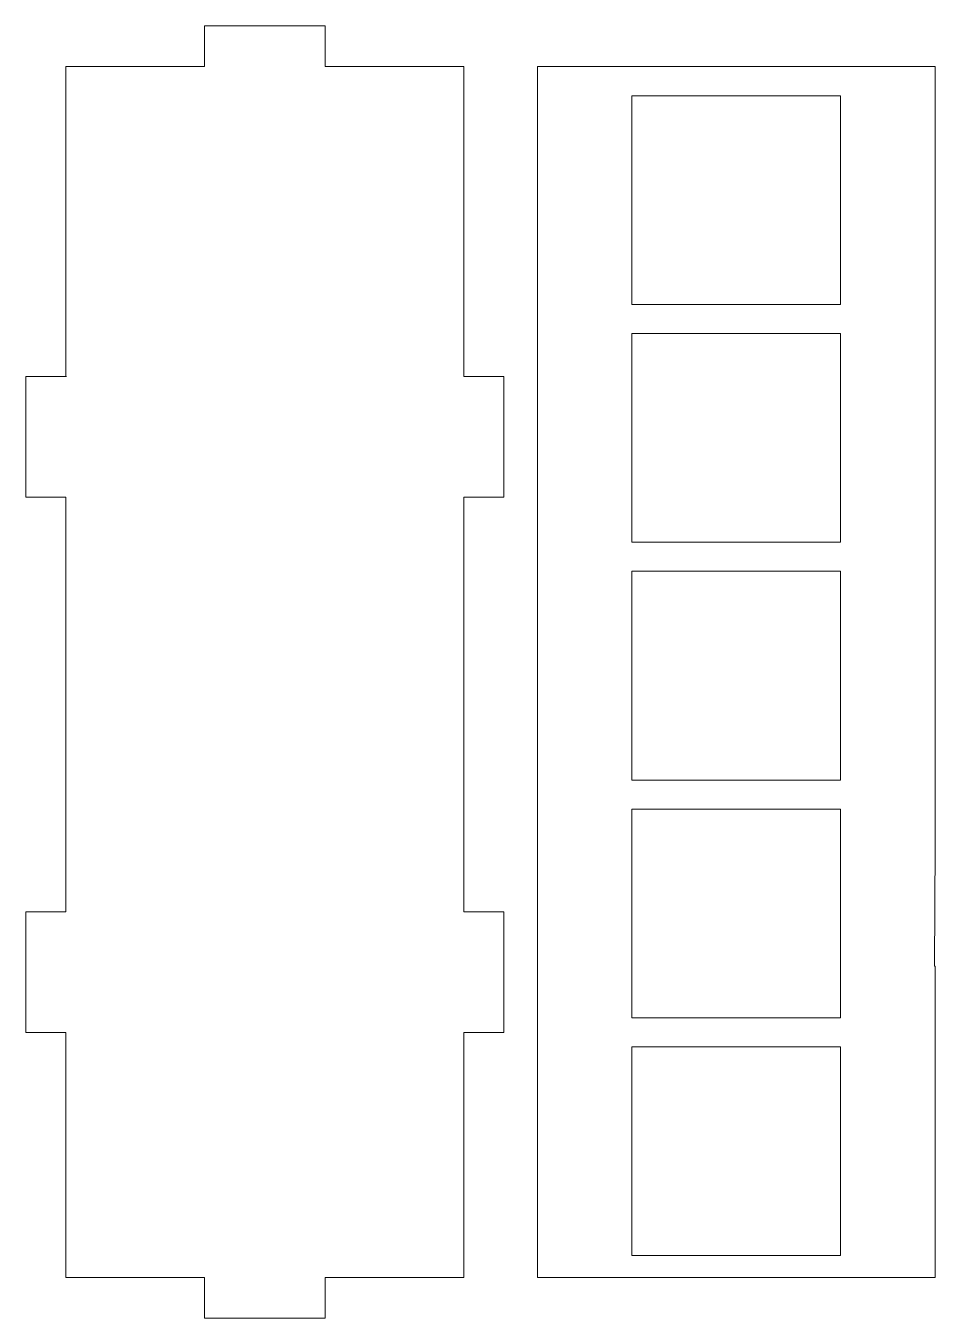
# Model space of a CAD drawing. Header units: inches. Extents: x -9.7 to 11.8, y -8.7 to 8.7.
# Drawn here: x -8.125 to -5.337, y -8.702 to -4.739 of the extents above; entities that cross this region are included whole.
import ezdxf

# ---------------------------------------------------------------- set-up
doc = ezdxf.new("R2010")
doc.units = ezdxf.units.IN
doc.header["$MEASUREMENT"] = 0
doc.layers.add('Dice Bottom', color=7, linetype='Continuous')
doc.layers.add('minion divider', color=7, linetype='Continuous')

msp = doc.modelspace()

# ---------------------------------------------------------------- linework, layer by layer
at = {"layer": 'Dice Bottom', "color": 240, "lineweight": 9}
msp.add_open_spline([(-8.0002, -5.814), (-8.0002, -5.814), (-8.1246, -5.814), (-8.1246, -5.814), (-8.1246, -5.814), (-8.1246, -5.814), (-8.1246, -6.184), (-8.1246, -6.184), (-8.1246, -6.184), (-8.1246, -6.184), (-8.0017, -6.184), (-8.0017, -6.184), (-8.0017, -6.184), (-8.0017, -6.184), (-8.0017, -7.4559), (-8.0017, -7.4559), (-8.0017, -7.4559), (-8.0017, -7.4559), (-8.1246, -7.4559), (-8.1246, -7.4559), (-8.1246, -7.4559), (-8.1246, -7.4559), (-8.1246, -7.8259), (-8.1246, -7.8259), (-8.1246, -7.8259), (-8.1246, -7.8259), (-8.0017, -7.8259), (-8.0017, -7.8259), (-8.0017, -7.8259), (-8.0017, -7.8259), (-8.0017, -8.5768), (-8.0017, -8.5768), (-8.0017, -8.5768), (-8.0017, -8.5768), (-7.5771, -8.5768), (-7.5771, -8.5768), (-7.5771, -8.5768), (-7.5771, -8.5768), (-7.5771, -8.7018), (-7.5771, -8.7018), (-7.5771, -8.7018), (-7.5771, -8.7018), (-7.2071, -8.7018), (-7.2071, -8.7018), (-7.2071, -8.7018), (-7.2071, -8.7018), (-7.2071, -8.5768), (-7.2071, -8.5768), (-7.2071, -8.5768), (-7.2071, -8.5768), (-6.7825, -8.5768), (-6.7825, -8.5768), (-6.7825, -8.5768), (-6.7825, -8.5768), (-6.7825, -7.8259), (-6.7825, -7.8259), (-6.7825, -7.8259), (-6.7825, -7.8259), (-6.6596, -7.8259), (-6.6596, -7.8259), (-6.6596, -7.8259), (-6.6596, -7.8259), (-6.6596, -7.4559), (-6.6596, -7.4559), (-6.6596, -7.4559), (-6.6596, -7.4559), (-6.7825, -7.4559), (-6.7825, -7.4559), (-6.7825, -7.4559), (-6.7825, -7.4559), (-6.7825, -6.184), (-6.7825, -6.184), (-6.7825, -6.184), (-6.7825, -6.184), (-6.6598, -6.184), (-6.6598, -6.184), (-6.6598, -6.184), (-6.6598, -6.184), (-6.6599, -5.814), (-6.6599, -5.814), (-6.6599, -5.814), (-6.6599, -5.814), (-6.7825, -5.814), (-6.7825, -5.814), (-6.7825, -5.814), (-6.7825, -5.814), (-6.7825, -4.8642), (-6.7825, -4.8642), (-6.7825, -4.8642), (-6.7825, -4.8642), (-7.2071, -4.8642), (-7.2071, -4.8642), (-7.2071, -4.8642), (-7.2071, -4.8642), (-7.2071, -4.7392), (-7.2071, -4.7392), (-7.2071, -4.7392), (-7.2071, -4.7392), (-7.5771, -4.7392), (-7.5771, -4.7392), (-7.5771, -4.7392), (-7.5771, -4.7392), (-7.5771, -4.8642), (-7.5771, -4.8642), (-7.5771, -4.8642), (-7.5771, -4.8642), (-8.0017, -4.8642), (-8.0017, -4.8642), (-8.0017, -4.8642), (-8.0017, -4.8642), (-8.0017, -5.814), (-8.0017, -5.814), (-8.0017, -5.814), (-8.0017, -5.8145), (-7.9997, -5.814), (-8.0002, -5.814)], degree=3, knots=[0, 0, 0, 0, 0.033333, 0.033333, 0.033333, 0.033333, 0.066667, 0.066667, 0.066667, 0.066667, 0.1, 0.1, 0.1, 0.1, 0.133333, 0.133333, 0.133333, 0.133333, 0.166667, 0.166667, 0.166667, 0.166667, 0.2, 0.2, 0.2, 0.2, 0.233333, 0.233333, 0.233333, 0.233333, 0.266667, 0.266667, 0.266667, 0.266667, 0.3, 0.3, 0.3, 0.3, 0.333333, 0.333333, 0.333333, 0.333333, 0.366667, 0.366667, 0.366667, 0.366667, 0.4, 0.4, 0.4, 0.4, 0.433333, 0.433333, 0.433333, 0.433333, 0.466667, 0.466667, 0.466667, 0.466667, 0.5, 0.5, 0.5, 0.5, 0.533333, 0.533333, 0.533333, 0.533333, 0.566667, 0.566667, 0.566667, 0.566667, 0.6, 0.6, 0.6, 0.6, 0.633333, 0.633333, 0.633333, 0.633333, 0.666667, 0.666667, 0.666667, 0.666667, 0.7, 0.7, 0.7, 0.7, 0.733333, 0.733333, 0.733333, 0.733333, 0.766667, 0.766667, 0.766667, 0.766667, 0.8, 0.8, 0.8, 0.8, 0.833333, 0.833333, 0.833333, 0.833333, 0.866667, 0.866667, 0.866667, 0.866667, 0.9, 0.9, 0.9, 0.9, 0.933333, 0.933333, 0.933333, 0.933333, 1, 1, 1, 1], dxfattribs=at)
at = {"layer": 'minion divider', "color": 240, "lineweight": 9}
for points, knots in [([(-5.339, -7.6228), (-5.339, -7.6228), (-5.3375, -7.2528), (-5.3375, -7.2528), (-5.3375, -7.2528), (-5.3375, -7.2528), (-5.3375, -5.99), (-5.3375, -5.99), (-5.3375, -5.99), (-5.3375, -5.99), (-5.3375, -5.62), (-5.3375, -5.62), (-5.3375, -5.62), (-5.3375, -5.62), (-5.3375, -4.8642), (-5.3375, -4.8642), (-5.3375, -4.8642), (-5.3375, -4.8642), (-5.7621, -4.8642), (-5.7621, -4.8642), (-5.7621, -4.8642), (-5.7621, -4.8642), (-6.1321, -4.8642), (-6.1321, -4.8642), (-6.1321, -4.8642), (-6.1321, -4.8642), (-6.5567, -4.8642), (-6.5567, -4.8642), (-6.5567, -4.8642), (-6.5567, -4.8642), (-6.5567, -5.62), (-6.5567, -5.62), (-6.5567, -5.62), (-6.5567, -5.62), (-6.5567, -5.99), (-6.5567, -5.99), (-6.5567, -5.99), (-6.5567, -5.99), (-6.5567, -7.2511), (-6.5567, -7.2511), (-6.5567, -7.2511), (-6.5567, -7.2511), (-6.5567, -7.6211), (-6.5567, -7.6211), (-6.5567, -7.6211), (-6.5567, -7.6211), (-6.5567, -8.5768), (-6.5567, -8.5768), (-6.5567, -8.5768), (-6.5567, -8.5768), (-5.7621, -8.5768), (-5.7621, -8.5768), (-5.7621, -8.5768), (-5.7621, -8.5768), (-5.3375, -8.5768), (-5.3375, -8.5768), (-5.3375, -8.5768), (-5.3375, -8.5768), (-5.3375, -7.6228), (-5.3375, -7.6228), (-5.3375, -7.6228), (-5.3375, -7.6223), (-5.3395, -7.6228), (-5.339, -7.6228)], [0, 0, 0, 0, 0.058824, 0.058824, 0.058824, 0.058824, 0.117647, 0.117647, 0.117647, 0.117647, 0.176471, 0.176471, 0.176471, 0.176471, 0.235294, 0.235294, 0.235294, 0.235294, 0.294118, 0.294118, 0.294118, 0.294118, 0.352941, 0.352941, 0.352941, 0.352941, 0.411765, 0.411765, 0.411765, 0.411765, 0.470588, 0.470588, 0.470588, 0.470588, 0.529412, 0.529412, 0.529412, 0.529412, 0.588235, 0.588235, 0.588235, 0.588235, 0.647059, 0.647059, 0.647059, 0.647059, 0.705882, 0.705882, 0.705882, 0.705882, 0.764706, 0.764706, 0.764706, 0.764706, 0.823529, 0.823529, 0.823529, 0.823529, 0.882353, 0.882353, 0.882353, 0.882353, 1, 1, 1, 1]), ([(-6.2671, -4.9534), (-6.2671, -4.9534), (-5.6271, -4.9534), (-5.6271, -4.9534), (-5.6271, -4.9534), (-5.6271, -4.9534), (-5.6271, -5.5934), (-5.6271, -5.5934), (-5.6271, -5.5934), (-5.6271, -5.5934), (-6.2671, -5.5934), (-6.2671, -5.5934), (-6.2671, -5.5934), (-6.2671, -5.5934), (-6.2671, -4.9534), (-6.2671, -4.9534)], [0, 0, 0, 0, 0.2, 0.2, 0.2, 0.2, 0.4, 0.4, 0.4, 0.4, 0.6, 0.6, 0.6, 0.6, 1, 1, 1, 1]), ([(-6.2671, -5.6825), (-6.2671, -5.6825), (-5.6271, -5.6825), (-5.6271, -5.6825), (-5.6271, -5.6825), (-5.6271, -5.6825), (-5.6271, -6.3225), (-5.6271, -6.3225), (-5.6271, -6.3225), (-5.6271, -6.3225), (-6.2671, -6.3225), (-6.2671, -6.3225), (-6.2671, -6.3225), (-6.2671, -6.3225), (-6.2671, -5.6825), (-6.2671, -5.6825)], [0, 0, 0, 0, 0.2, 0.2, 0.2, 0.2, 0.4, 0.4, 0.4, 0.4, 0.6, 0.6, 0.6, 0.6, 1, 1, 1, 1]), ([(-6.2671, -6.4117), (-6.2671, -6.4117), (-5.6271, -6.4117), (-5.6271, -6.4117), (-5.6271, -6.4117), (-5.6271, -6.4117), (-5.6271, -7.0517), (-5.6271, -7.0517), (-5.6271, -7.0517), (-5.6271, -7.0517), (-6.2671, -7.0517), (-6.2671, -7.0517), (-6.2671, -7.0517), (-6.2671, -7.0517), (-6.2671, -6.4117), (-6.2671, -6.4117)], [0, 0, 0, 0, 0.2, 0.2, 0.2, 0.2, 0.4, 0.4, 0.4, 0.4, 0.6, 0.6, 0.6, 0.6, 1, 1, 1, 1]), ([(-6.2671, -7.1409), (-6.2671, -7.1409), (-5.6271, -7.1409), (-5.6271, -7.1409), (-5.6271, -7.1409), (-5.6271, -7.1409), (-5.6271, -7.7809), (-5.6271, -7.7809), (-5.6271, -7.7809), (-5.6271, -7.7809), (-6.2671, -7.7809), (-6.2671, -7.7809), (-6.2671, -7.7809), (-6.2671, -7.7809), (-6.2671, -7.1409), (-6.2671, -7.1409)], [0, 0, 0, 0, 0.2, 0.2, 0.2, 0.2, 0.4, 0.4, 0.4, 0.4, 0.6, 0.6, 0.6, 0.6, 1, 1, 1, 1]), ([(-6.2671, -7.87), (-6.2671, -7.87), (-5.6271, -7.87), (-5.6271, -7.87), (-5.6271, -7.87), (-5.6271, -7.87), (-5.6271, -8.51), (-5.6271, -8.51), (-5.6271, -8.51), (-5.6271, -8.51), (-6.2671, -8.51), (-6.2671, -8.51), (-6.2671, -8.51), (-6.2671, -8.51), (-6.2671, -7.87), (-6.2671, -7.87)], [0, 0, 0, 0, 0.2, 0.2, 0.2, 0.2, 0.4, 0.4, 0.4, 0.4, 0.6, 0.6, 0.6, 0.6, 1, 1, 1, 1])]:
    msp.add_open_spline(points, degree=3, knots=knots, dxfattribs=at)

doc.saveas('drawing.dxf')
